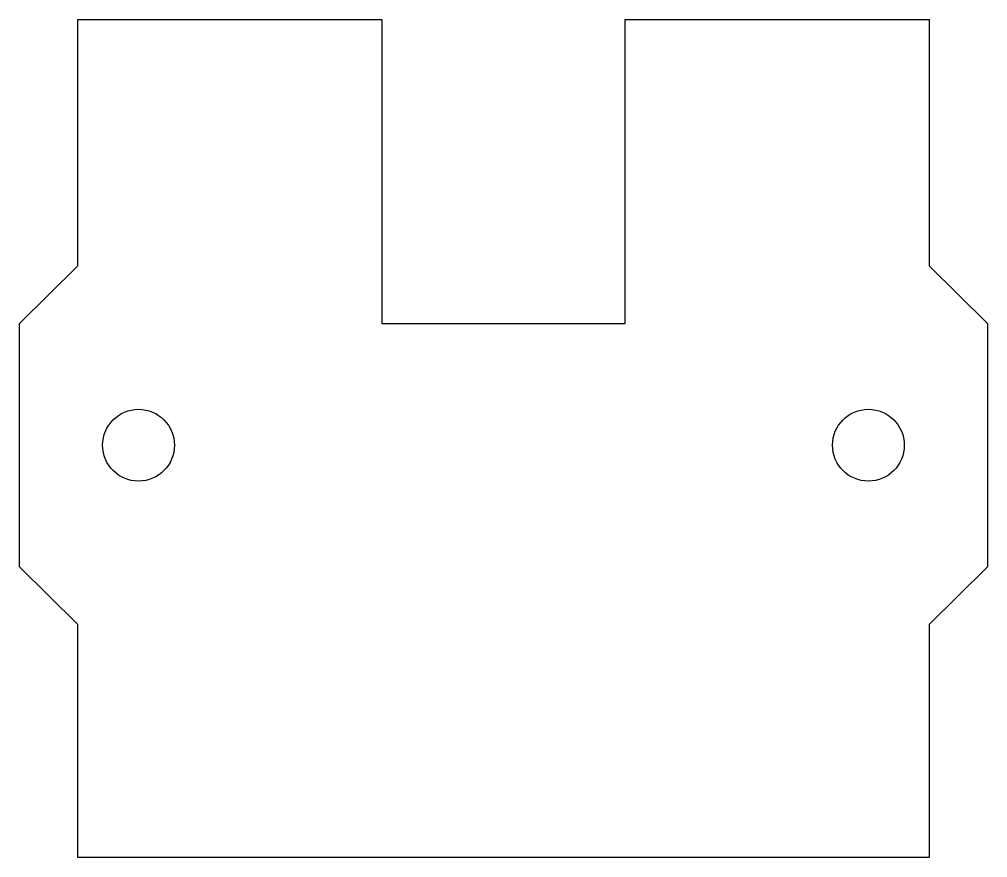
# Model space of a CAD drawing. Header units: millimetres. Extents: x 1046.7 to 1087.2, y 1401.7 to 1436.7.
import ezdxf

# ---------------------------------------------------------------- set-up
doc = ezdxf.new("R2010")
doc.units = ezdxf.units.MM
doc.layers.add('resultaat', color=7, linetype='Continuous')

msp = doc.modelspace()

# ---------------------------------------------------------------- linework, layer by layer
at = {"layer": 'resultaat', "color": 5}
msp.add_lwpolyline([(1049.188, 1436.732), (1061.888, 1436.732), (1061.888, 1424.032), (1072.048, 1424.032), (1072.048, 1436.732), (1084.748, 1436.732), (1084.748, 1426.443), (1087.187, 1424.032), (1087.187, 1413.872), (1084.748, 1411.462), (1084.748, 1401.732), (1049.188, 1401.732), (1049.188, 1411.462), (1046.75, 1413.872), (1046.75, 1424.032), (1049.188, 1426.443)], close=True, dxfattribs=at)
at = {"layer": 'resultaat', "color": 1}
for points in [[(1050.228, 1418.952, -1), (1053.228, 1418.952, -1)], [(1080.708, 1418.952, -1), (1083.708, 1418.952, -1)]]:
    msp.add_lwpolyline(points, format="xyb", close=True, dxfattribs=at)

doc.saveas('drawing.dxf')
